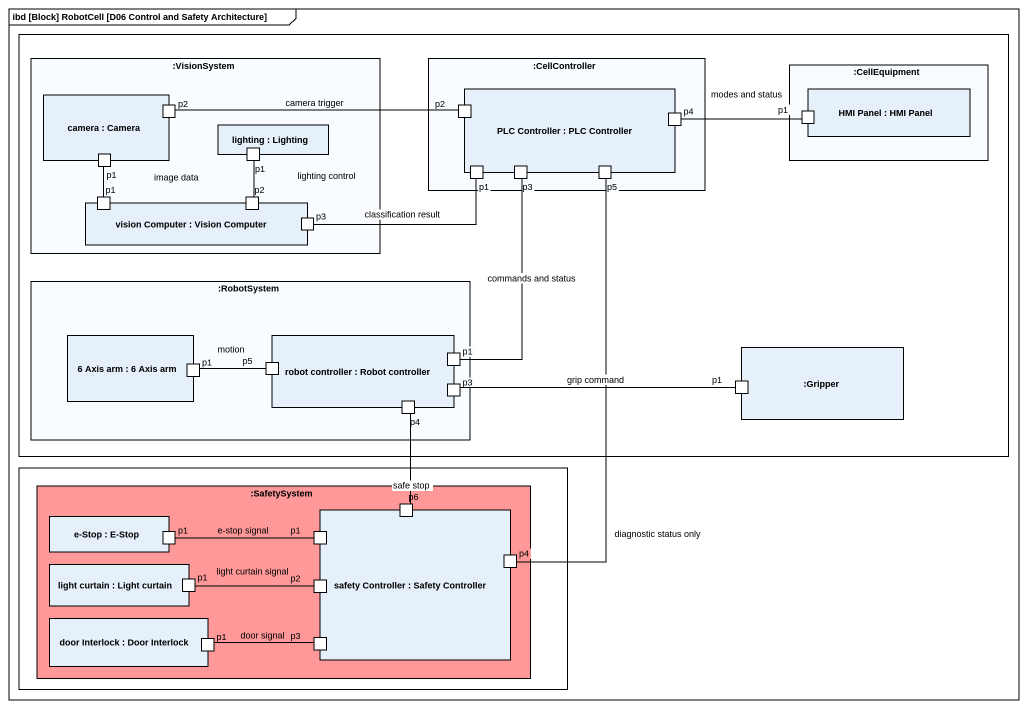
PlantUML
@startuml
mainframe ibd [Block] RobotCell [D06 Control and Safety Architecture]
rectangle " " as rectangle1 {
  rectangle ":VisionSystem" as VisionSystem {
    rectangle "camera : Camera" as camera {
      port p2
      port "p1" as p1_2
    }
    rectangle "lighting : Lighting" as lighting {
      port "p1" as p1_3
    }
    rectangle "vision Computer : Vision Computer" as vision_Computer {
      port "p1" as p1_5
      port "p2" as p2_3
      port "p3" as p3_2
    }
  }
  rectangle ":CellController" as CellController {
    rectangle "PLC Controller : PLC Controller" as PLC_Controller {
      port "p2" as p2_2
      port p4
      port "p1" as p1_4
      port p3
      port p5
    }
  }
  rectangle ":CellEquipment" as CellEquipment {
    rectangle "HMI Panel : HMI Panel" as HMI_Panel {
      port p1
    }
  }
  rectangle ":RobotSystem" as RobotSystem {
    rectangle "6 Axis arm : 6 Axis arm" as p6_Axis_arm {
      port "p1" as p1_6
    }
    rectangle "robot controller : Robot controller" as robot_controller {
      port "p5" as p5_2
      port "p1" as p1_7
      port "p4" as p4_2
      port "p3" as p3_3
    }
  }
  rectangle ":Gripper" as Gripper {
    port "p1" as p1_8
  }
}
rectangle " " as rectangle2 {
  rectangle ":SafetySystem" as SafetySystem #FF9999 {
    rectangle "e-Stop : E-Stop" as e_Stop {
      port "p1" as p1_9
    }
    rectangle "safety Controller : Safety Controller" as safety_Controller {
      port p6
      port "p1" as p1_10
      port "p4" as p4_3
      port "p2" as p2_4
      port "p3" as p3_4
    }
    rectangle "light curtain : Light curtain" as light_curtain {
      port "p1" as p1_11
    }
    rectangle "door Interlock : Door Interlock" as door_Interlock {
      port "p1" as p1_12
    }
  }
}
p2_2 -left- p2 : camera trigger
p4 -right- p1 : modes and status
p1_2 -- p1_5 : image data
p1_3 -- p2_3 : lighting control
p3_2 -right- p1_4 : classification result
p5_2 -left- p1_6 : motion
p1_7 -up- p3 : commands and status
p4_2 -- p6 : safe stop
p3_3 -right- p1_8 : grip command
p1_9 -right- p1_10 : e-stop signal
p4_3 -up- p5 : diagnostic status only
p1_11 -right- p2_4 : light curtain signal
p1_12 -right- p3_4 : door signal
@enduml
